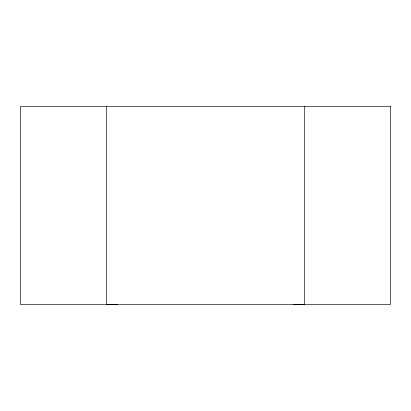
<?xml version="1.0" encoding="UTF-8"?>
<svg xmlns="http://www.w3.org/2000/svg" width="411" height="411" viewBox="0 0 411 411"><rect width="100%" height="100%" fill="white"/><g stroke="black" fill="none" stroke-linecap="round" stroke-linejoin="round"><path stroke-width="0.62" d="M117.428 304.602L106.418 304.602L106.418 106.398M293.572 304.602L304.582 304.602L304.582 106.398M390.45 106.398L20.55 106.398L20.55 304.561L390.45 304.561L390.45 106.398"/></g></svg>
